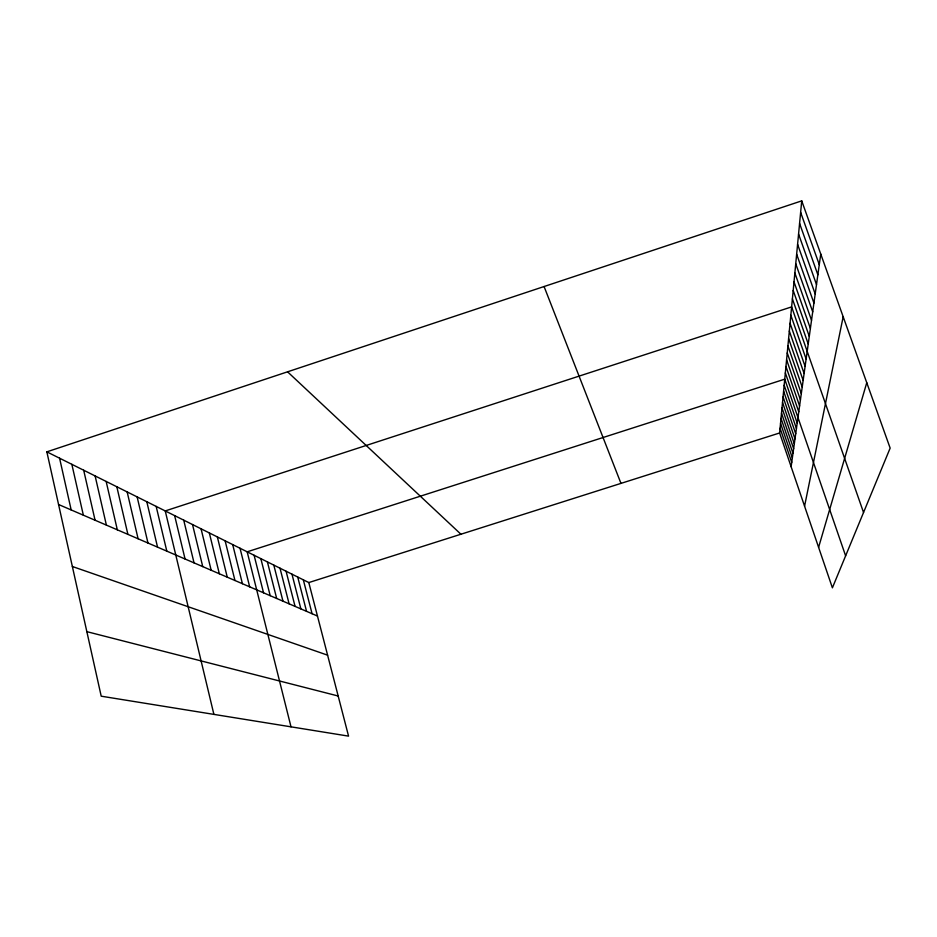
<?xml version="1.0" encoding="UTF-8"?>
<svg xmlns="http://www.w3.org/2000/svg" width="937" height="937" viewBox="0 0 937 937"><rect width="100%" height="100%" fill="white"/><g stroke="black" fill="none" stroke-linecap="round" stroke-linejoin="round"><path stroke-width="1.41" d="M801.732 200.869L890.15 448.109L832.396 587.827L779.619 432.976L801.732 200.869L46.85 451.845L101.208 696.191L348.564 736.131L308.8 582.568L46.85 451.845M791.121 466.708L820.753 254.068M804.567 506.167L843.171 316.753M818.598 547.349L866.76 382.718M308.8 582.568L779.619 432.976M86.848 631.655L338.175 696.004M72.36 566.498L327.599 655.174M58.562 504.504L317.467 616.042M287.565 371.813L460.922 534.231M544.081 286.535L620.962 483.375M800.631 212.359L819.278 264.632M799.577 223.416L817.872 274.787M798.57 234.063L816.502 284.567M797.586 244.323L815.19 293.984M796.649 254.208L813.925 303.061M795.736 263.754L812.707 311.822M794.857 272.983L811.524 320.29M794.014 281.885L810.388 328.454M793.194 290.493L809.287 336.348M792.397 298.833L808.221 343.984M863.539 512.48L791.636 306.891L165.24 510.923L213.894 714.381M790.84 315.219L806.125 359.012M790.067 323.265L805.106 366.379M789.329 331.054L804.11 373.512M788.614 338.585L803.15 380.41M787.912 345.882L802.213 387.098M787.244 352.956L801.311 393.563M786.588 359.808L800.432 399.841M785.956 366.461L799.589 405.92M785.347 372.914L798.769 411.823M845.619 555.828L784.749 379.169L247.169 551.811L291.009 726.831M784.164 385.248L797.2 423.102M783.601 391.151L796.438 428.502M783.063 396.901L795.712 433.749M782.524 402.477L794.998 438.856M782.008 407.911L794.307 443.81M781.505 413.194L793.639 448.647M781.013 418.335L792.983 453.344M780.544 423.337L792.351 457.912M780.076 428.221L791.73 462.363M303.33 579.839L312.08 613.712M297.72 577.04L306.551 611.334M291.969 574.17L300.882 608.898M286.078 571.23L295.073 606.391M280.011 568.197L289.1 603.815M273.803 565.105L282.974 601.179M267.408 561.907L276.673 598.462M260.849 558.639L270.196 595.674M254.103 555.266L263.543 592.805M240.036 548.25L249.664 586.831M232.692 544.584L242.414 583.704M225.126 540.813L234.953 580.495M217.349 536.924L227.258 577.18M209.326 532.919L219.34 573.772M201.057 528.796L211.165 570.246M192.518 524.544L202.743 566.616M183.722 520.152L194.041 562.868M174.633 515.608L185.069 559.002M156.163 506.402L166.809 551.132M146.804 501.728L157.545 547.149M137.13 496.903L147.976 543.027M127.151 491.913L138.102 538.763M116.82 486.772L127.889 534.371M106.15 481.442L117.324 529.815M95.117 475.926L106.385 525.107M83.686 470.233L95.07 520.234M71.844 464.319L83.346 515.174M59.581 458.193L71.177 509.939"/></g></svg>
